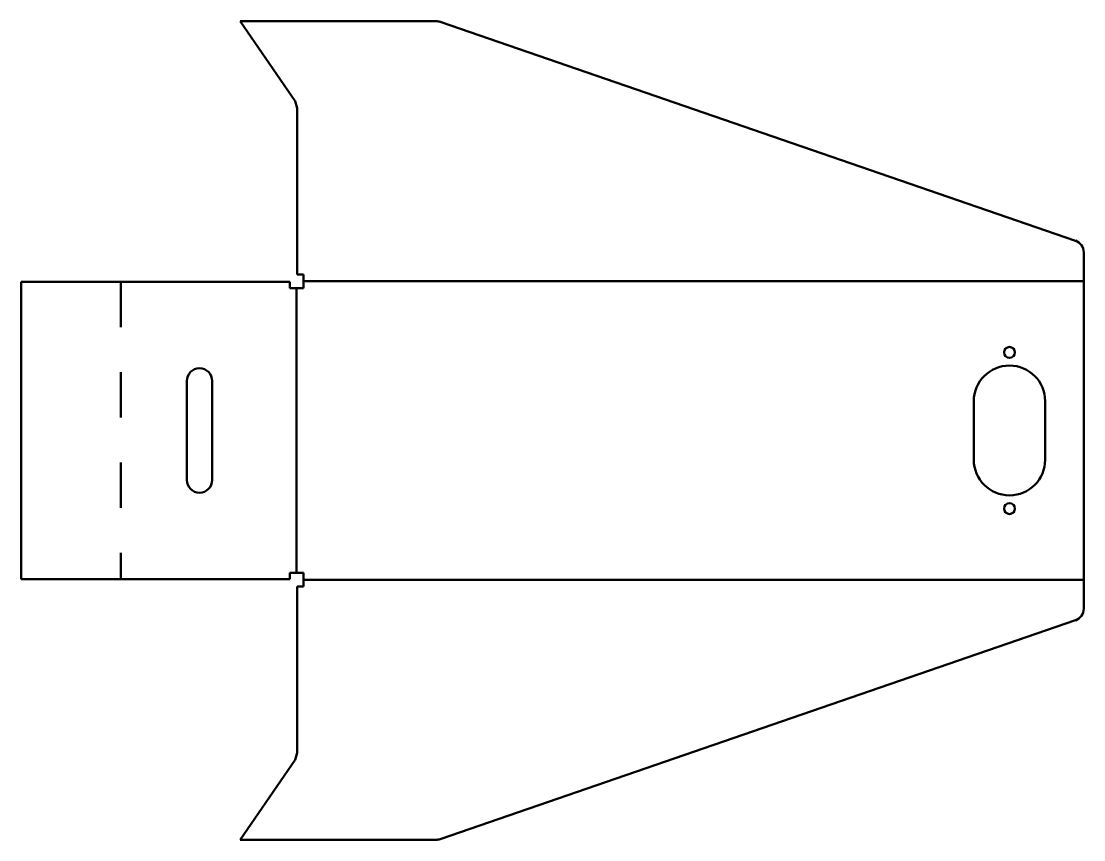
# Model space of a CAD drawing. Header units: inches. Extents: x -2.1 to 8.7, y -4.3 to 4.
import ezdxf

# ---------------------------------------------------------------- set-up
doc = ezdxf.new("R2010")
doc.units = ezdxf.units.IN
doc.header["$MEASUREMENT"] = 0
doc.linetypes.add('Dashed Space', pattern=[0.912, 0.456, -0.456])
doc.layers.add('IV_BEND', color=131, linetype='Continuous', lineweight=50, true_color=0x80ffff)
doc.layers.add('IV_BEND_DOWN', color=131, linetype='Dashed Space', lineweight=50, true_color=0x80ffff)
doc.layers.add('IV_EXTERIOR_PROFILES', color=7, linetype='Continuous', lineweight=50)
doc.layers.add('IV_INTERIOR_PROFILES', color=7, linetype='Continuous', lineweight=50)

msp = doc.modelspace()

# ---------------------------------------------------------------- linework, layer by layer
at = {"layer": 'IV_BEND'}
for p, q in [((0.72, 1.314), (0.72, -1.562)), ((0.789, 1.382), (8.665, 1.382)), ((8.665, -1.63), (0.789, -1.63))]:
    msp.add_line(p, q, dxfattribs=at)
at = {"layer": 'IV_BEND_DOWN'}
msp.add_line((-1.054, 1.376), (-1.054, -1.624), dxfattribs=at)
at = {"layer": 'IV_EXTERIOR_PROFILES'}
for p, q in [((0.151, 4.007), (0.705, 3.201)), ((2.13, 4.007), (0.151, 4.007)), ((8.58, 1.792), (2.17, 4)), ((0.705, 3.201), (0.727, 3.131)), ((0.727, 3.131), (0.727, 1.45)), ((8.665, 1.674), (8.665, -1.922)), ((0.789, 1.45), (0.727, 1.45)), ((0.789, 1.314), (0.789, 1.45)), ((0.652, 1.376), (-2.058, 1.376)), ((-2.058, -1.624), (-2.058, 1.376)), ((0.652, 1.314), (0.652, 1.376)), ((0.789, 1.314), (0.652, 1.314)), ((0.652, -1.624), (0.652, -1.562)), ((0.652, -1.562), (0.789, -1.562)), ((0.789, -1.562), (0.789, -1.698)), ((0.652, -1.624), (-2.058, -1.624)), ((0.789, -1.698), (0.727, -1.698)), ((0.727, -1.698), (0.727, -3.379)), ((8.58, -2.04), (2.17, -4.248)), ((0.727, -3.379), (0.705, -3.449)), ((0.705, -3.449), (0.151, -4.255)), ((2.13, -4.255), (0.151, -4.255))]:
    msp.add_line(p, q, dxfattribs=at)
for centre, start, end in [((2.13, 3.882), 70.9953, 90), ((8.54, 1.674), 360, 70.9953), ((8.54, -1.922), 289.0047, 360), ((2.13, -4.13), 270, 289.0047)]:
    msp.add_arc(centre, 0.125, start, end, dxfattribs=at)
at = {"layer": 'IV_INTERIOR_PROFILES'}
for p, q in [((-0.386, -0.624), (-0.386, 0.376)), ((-0.131, 0.376), (-0.131, -0.624)), ((7.555, -0.419), (7.555, 0.171)), ((8.275, 0.171), (8.275, -0.419))]:
    msp.add_line(p, q, dxfattribs=at)
for centre in [(7.915, 0.664), (7.915, -0.912)]:
    msp.add_circle(centre, 0.055, dxfattribs=at)
for centre, radius, start, end in [((-0.259, 0.376), 0.128, 360, 180), ((7.915, 0.171), 0.36, 360, 180), ((7.915, -0.419), 0.36, 180, 360), ((-0.259, -0.624), 0.128, 180, 360)]:
    msp.add_arc(centre, radius, start, end, dxfattribs=at)

doc.saveas('drawing.dxf')
